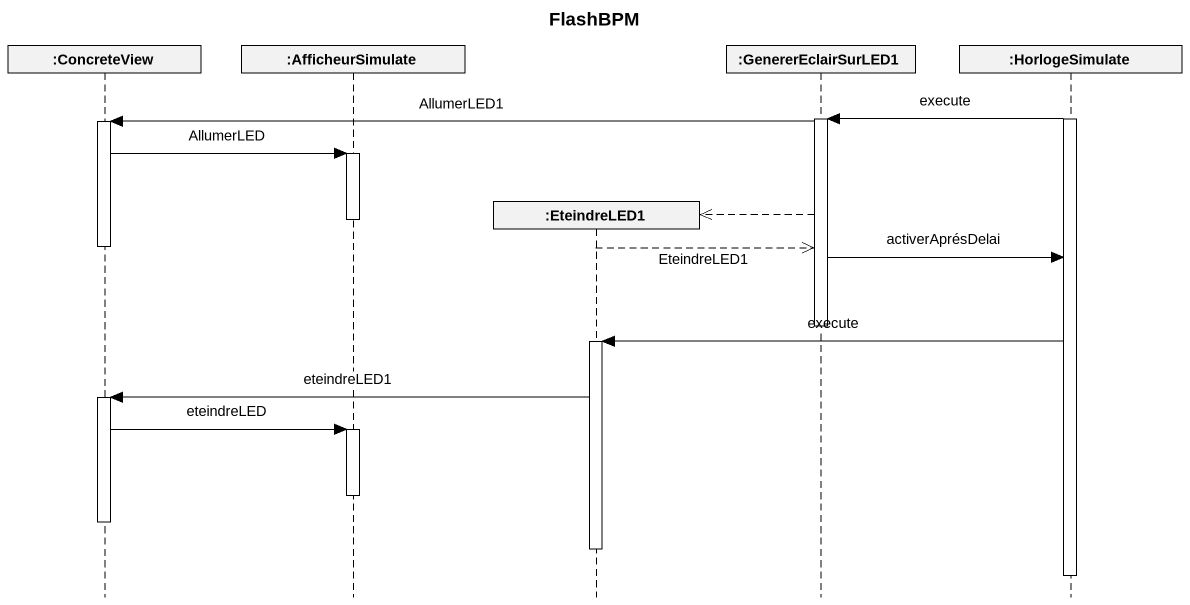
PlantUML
@startuml
title FlashBPM
hide footbox
participant ":ConcreteView" as ConcreteView
participant ":AfficheurSimulate" as AfficheurSimulate
participant ":EteindreLED1" as EteindreLED1
participant ":GenererEclairSurLED1" as GenererEclairSurLED1
participant ":HorlogeSimulate" as HorlogeSimulate

activate HorlogeSimulate
HorlogeSimulate -> GenererEclairSurLED1 : execute
activate GenererEclairSurLED1
GenererEclairSurLED1 -> ConcreteView : AllumerLED1
activate ConcreteView
ConcreteView -> AfficheurSimulate : AllumerLED
activate AfficheurSimulate
GenererEclairSurLED1 -->> EteindreLED1 **
deactivate AfficheurSimulate
deactivate ConcreteView
EteindreLED1 -->> GenererEclairSurLED1 : EteindreLED1
GenererEclairSurLED1 -> HorlogeSimulate : activerAprésDelai
deactivate GenererEclairSurLED1
HorlogeSimulate -> EteindreLED1 : execute
activate EteindreLED1
EteindreLED1 -> ConcreteView : eteindreLED1
activate ConcreteView
ConcreteView -> AfficheurSimulate : eteindreLED
activate AfficheurSimulate
deactivate AfficheurSimulate
deactivate ConcreteView
deactivate EteindreLED1
deactivate HorlogeSimulate
@enduml
